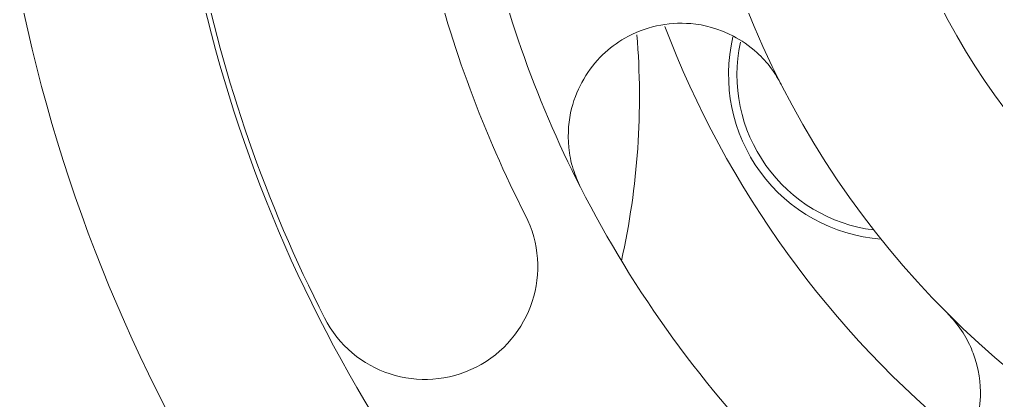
# Model space of a CAD drawing. Header units: millimetres. Extents: x 6 to 425, y 6 to 273.
# Drawn here: x 50.71 to 58.97, y 134.37 to 137.58 of the extents above; entities that cross this region are included whole.
import ezdxf

# ---------------------------------------------------------------- set-up
doc = ezdxf.new("R2010")
doc.units = ezdxf.units.MM

msp = doc.modelspace()

# ---------------------------------------------------------------- linework, layer by layer
at = {"color": 7, "linetype": 'Continuous', "lineweight": 15}
for radius in [7.62, 6.12]:
    msp.add_circle((63.9396, 140.4911), radius, dxfattribs=at)
for centre, radius, start, end in [((63.9396, 140.4911), 9.525, 191.66873, 207), ((63.9396, 140.4911), 11.9525, 191.37592, 207), ((63.9396, 140.4911), 10.0475, 193.7095, 207), ((63.9396, 140.4911), 13.4938, 191.44623, 235.43968), ((63.9396, 140.4911), 8.3217, 200.88202, 230.9868), ((49.6005, 136.9283), 6.35, 347.43266, 4.74839), ((58.0939, 137.1161), 1.3907, 166.70005, 265.74254), ((63.9396, 140.4911), 9.525, 207, 225), ((54.1385, 135.4972), 0.9525, 207, 27)]:
    msp.add_arc(centre, radius, start, end, dxfattribs=at)
at = {"color": 8, "linetype": 'Continuous', "lineweight": 15}
for centre, radius, start, end in [((63.9396, 140.4911), 11.9938, 192.03659, 233.26966), ((58.0939, 137.1161), 1.3196, 167.99517, 262.84225)]:
    msp.add_arc(centre, radius, start, end, dxfattribs=at)
at = {"color": 7, "linetype": 'Continuous', "lineweight": 15}
for points, knots in [([(57.1501, 137.0316), (57.1229, 137.0788), (57.0618, 137.1847), (56.9182, 137.3355), (56.6815, 137.4933), (56.3925, 137.5646), (56.0884, 137.5422), (55.8396, 137.4458), (55.6327, 137.292), (55.476, 137.0975), (55.3653, 136.8437), (55.3362, 136.5729), (55.3801, 136.33), (55.4302, 136.2173), (55.4527, 136.1668)], [0, 0, 0, 0, 0.036085, 0.080944, 0.152513, 0.288999, 0.409977, 0.534299, 0.632754, 0.73335, 0.825332, 0.918278, 0.963357, 1, 1, 1, 1]), ([(57.2044, 133.7559), (57.2513, 133.7141), (57.3451, 133.6309), (57.5339, 133.5326), (57.799, 133.4625), (58.0831, 133.4844), (58.339, 133.5827), (58.6096, 133.7816), (58.7835, 134.0565), (58.8441, 134.418), (58.8148, 134.6766), (58.7028, 134.917), (58.6178, 135.0346), (58.5615, 135.0926), (58.5514, 135.1029)], [0, 0, 0, 0, 0.041593, 0.083018, 0.152255, 0.268284, 0.370443, 0.472784, 0.691171, 0.782763, 0.902437, 0.9462, 0.990401, 1, 1, 1, 1])]:
    msp.add_open_spline(points, degree=3, knots=knots, dxfattribs=at)

doc.saveas('drawing.dxf')
